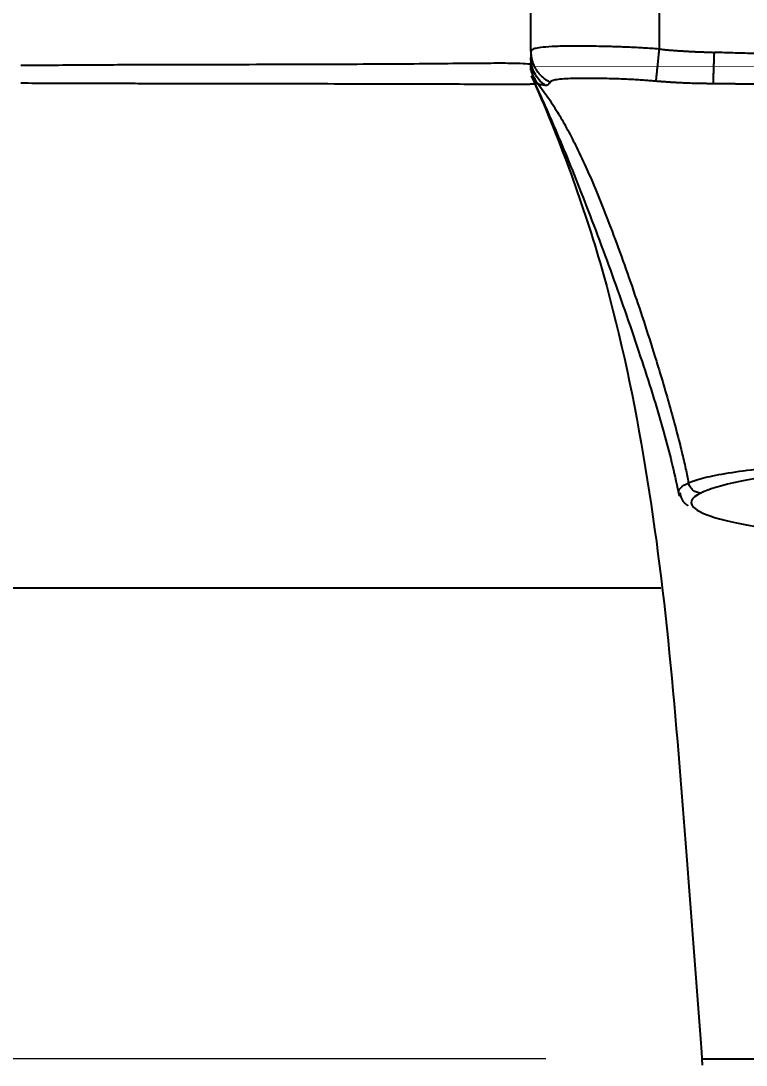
# Model space of a CAD drawing. Extents: x 1777 to 3131, y 3495 to 4487.
# Drawn here: x 2016.87 to 2033.84, y 3723.69 to 3748.1 of the extents above; entities that cross this region are included whole.
import ezdxf

# ---------------------------------------------------------------- set-up
doc = ezdxf.new("R2010")
doc.units = 0
doc.header["$LTSCALE"] = 30
doc.header["$MEASUREMENT"] = 0
doc.header["$PDMODE"] = 3
doc.header["$PDSIZE"] = -10
doc.layers.get('0').update_dxf_attribs({"linetype": 'CONTINUOUS'})
doc.layers.get('DEFPOINTS').update_dxf_attribs({"linetype": 'CONTINUOUS'})
doc.layers.add('\\M+5B3DF\\M+5B4E7\\M+5CFDF', color=3, linetype='CONTINUOUS', lineweight=9)
doc.styles.add('Daelim Dimension', font='NanumGothic.ttf')
doc.dimstyles.new('DEFAULT', dxfattribs={"dimscale": 2, "dimtxt": 2, "dimasz": 2, "dimexe": 0, "dimexo": 2, "dimgap": 1, "dimtad": 1, "dimdec": 1, "dimzin": 9, "dimdsep": 46, "dimtxsty": 'Daelim Dimension', "dimcen": 0.5, "dimclrd": 252, "dimclre": 252, "dimclrt": 3, "dimadec": 1, "dimazin": 0, "dimtfac": 1, "dimtdec": 1, "dimtix": 1, "dimtmove": 0, "dimatfit": 3, "dimfxl": 0, "dimtolj": 1, "dimtzin": 1, "dimlwd": 9, "dimlwe": 9, "dimarcsym": 0})

# ---------------------------------------------------------------- blocks, each defined once
blk = doc.blocks.new('*D35')
at = {"color": 5, "lineweight": 9, "ltscale": 0.5}
for p, q in [((2042.8, 3811.547), (1905.553, 3811.547)), ((1907.553, 3807.547), (1907.553, 3727.838)), ((2029.155, 3723.838), (1905.553, 3723.838))]:
    blk.add_line(p, q, dxfattribs=at)
at = {"color": 5, "ltscale": 0.5}
for points in [[(1906.886, 3807.547), (1908.219, 3807.547), (1907.553, 3811.547)], [(1906.886, 3727.838), (1908.219, 3727.838), (1907.553, 3723.838)]]:
    blk.add_solid(points, dxfattribs=at)
at = {"layer": 'DEFPOINTS', "color": 0, "ltscale": 0.5}
for p in [(2046.8, 3811.547), (1907.553, 3723.838), (2033.155, 3723.838)]:
    blk.add_point(p, dxfattribs=at)
at = {"color": 7, "ltscale": 0.5, "insert": (1900.109, 3767.693), "char_height": 10, "attachment_point": 5, "rotation": 90, "style": 'Daelim Dimension'}
blk.add_mtext('\\A1;89', dxfattribs=at)

msp = doc.modelspace()

# ---------------------------------------------------------------- linework, layer by layer
at = {"layer": '\\M+5B3DF\\M+5B4E7\\M+5CFDF', "color": 0, "lineweight": -3}
for p, q in [((2028.8, 3747.383), (2028.8, 3753.538)), ((2031.8, 3753.538), (2031.8, 3747.442)), ((2028.799, 3747.07), (2028.799, 3747.071)), ((2028.8, 3747.069), (2028.8, 3747.069)), ((2028.808, 3746.957), (2028.805, 3746.958)), ((2028.878, 3746.677), (2028.878, 3746.677))]:
    msp.add_line(p, q, dxfattribs=at)
for start, end in [(180.0001, 188.0181), (196.2958, 212.5275)]:
    msp.add_arc((2029.6, 3747.069), 0.8, start, end, dxfattribs=at)
for points, degree, knots in [([(2028.858, 3747.44), (2028.858, 3747.44), (2028.838, 3747.432), (2028.808, 3747.415), (2028.803, 3747.393), (2028.8, 3747.383)], 3, [0, 0, 0, 0, 0.009712, 0.509891, 1, 1, 1, 1]), ([(2031.8, 3747.442), (2031.74, 3747.446), (2031.622, 3747.455), (2031.447, 3747.465), (2031.277, 3747.475), (2031.112, 3747.483), (2030.953, 3747.489), (2030.8, 3747.495), (2030.519, 3747.503), (2030.123, 3747.511), (2029.662, 3747.512), (2029.286, 3747.501), (2029.034, 3747.48), (2028.911, 3747.459), (2028.868, 3747.444), (2028.858, 3747.44)], 3, [0, 0, 0, 0, 0.043538, 0.086194, 0.127973, 0.168873, 0.208888, 0.248012, 0.286245, 0.428037, 0.572576, 0.717487, 0.858462, 0.961727, 1, 1, 1, 1]), ([(2031.8, 3747.442), (2032.13, 3747.408), (2032.501, 3747.388), (2032.714, 3747.377), (2033.094, 3747.364)], 2, [0, 0, 0, 0.5, 0.5, 1, 1, 1]), ([(2028.8, 3747.383), (2028.8, 3747.371), (2028.8, 3747.348), (2028.8, 3747.317), (2028.8, 3747.29), (2028.8, 3747.272), (2028.8, 3747.26), (2028.8, 3747.253), (2028.8, 3747.249), (2028.8, 3747.247), (2028.8, 3747.246)], 3, [0, 0, 0, 0, 0.124563, 0.267009, 0.417653, 0.564046, 0.6929, 0.805349, 0.906152, 1, 1, 1, 1]), ([(2029.125, 3746.602), (2029.077, 3746.638), (2029.031, 3746.68), (2028.95, 3746.775), (2028.914, 3746.829), (2028.857, 3746.942), (2028.835, 3747.002), (2028.807, 3747.124), (2028.8, 3747.186), (2028.8, 3747.246)], 3, [0, 0, 0, 0, 0.25, 0.25, 0.5, 0.5, 0.75, 0.75, 1, 1, 1, 1]), ([(2033.069, 3746.638), (2033.069, 3746.653), (2033.07, 3746.67), (2033.071, 3746.71), (2033.072, 3746.733), (2033.074, 3746.782), (2033.075, 3746.809), (2033.077, 3746.867), (2033.078, 3746.899), (2033.08, 3746.964), (2033.081, 3746.998), (2033.084, 3747.069), (2033.085, 3747.106), (2033.088, 3747.18), (2033.089, 3747.217), (2033.091, 3747.291), (2033.093, 3747.328), (2033.094, 3747.364)], 3, [0, 0, 0, 0, 0.125, 0.125, 0.25, 0.25, 0.375, 0.375, 0.5, 0.5, 0.625, 0.625, 0.75, 0.75, 0.875, 0.875, 1, 1, 1, 1]), ([(2046.8, 3747.155), (2046.283, 3747.155), (2045.289, 3747.157), (2043.853, 3747.162), (2042.53, 3747.17), (2041.328, 3747.181), (2040.257, 3747.194), (2039.314, 3747.208), (2038.488, 3747.224), (2037.76, 3747.239), (2037.117, 3747.253), (2036.547, 3747.266), (2036.04, 3747.278), (2035.588, 3747.289), (2035.184, 3747.3), (2034.822, 3747.311), (2034.496, 3747.321), (2034.202, 3747.33), (2033.937, 3747.339), (2033.697, 3747.346), (2033.479, 3747.352), (2033.28, 3747.358), (2033.154, 3747.362), (2033.094, 3747.364)], 3, [0, 0, 0, 0, 0.113074, 0.217467, 0.314193, 0.402397, 0.4805, 0.548814, 0.608705, 0.661461, 0.708084, 0.749428, 0.786207, 0.819027, 0.848389, 0.874733, 0.898422, 0.919783, 0.939062, 0.956492, 0.972306, 0.986733, 1, 1, 1, 1]), ([(2028.799, 3747.071), (2028.792, 3747.082), (2028.712, 3747.099), (2028.398, 3747.109), (2027.895, 3747.109), (2027.203, 3747.103), (2026.338, 3747.094), (2025.32, 3747.087), (2024.169, 3747.082), (2022.902, 3747.078), (2021.517, 3747.076), (2020.024, 3747.073), (2018.459, 3747.067), (2017.395, 3747.059), (2016.871, 3747.054)], 3, [0, 0, 0, 0, 0.082631, 0.164354, 0.24766, 0.331785, 0.415769, 0.498912, 0.581105, 0.662814, 0.74446, 0.829314, 0.915879, 1, 1, 1, 1]), ([(2028.8, 3747.122), (2028.8, 3747.116), (2028.8, 3747.104), (2028.8, 3747.087), (2028.8, 3747.07), (2028.8, 3747.053), (2028.8, 3747.037), (2028.8, 3747.025), (2028.8, 3747.02), (2028.8, 3747.024), (2028.8, 3747.029), (2028.8, 3747.033)], 3, [0, 0, 0, 0, 0.106471, 0.201667, 0.291756, 0.388559, 0.500821, 0.624521, 0.751561, 0.877425, 1, 1, 1, 1]), ([(2028.973, 3746.624), (2028.946, 3746.659), (2028.921, 3746.696), (2028.878, 3746.774), (2028.859, 3746.816), (2028.83, 3746.901), (2028.818, 3746.945), (2028.803, 3747.033), (2028.8, 3747.078), (2028.8, 3747.122)], 3, [0, 0, 0, 0, 0.25, 0.25, 0.5, 0.5, 0.75, 0.75, 1, 1, 1, 1]), ([(2028.811, 3746.815), (2029.445, 3745.389), (2030.519, 3742.501), (2031.5, 3737.941), (2032.082, 3733.297), (2032.44, 3728.53), (2032.694, 3725.32), (2032.811, 3723.691)], 3, [0, 0, 0, 0, 0.197898, 0.393165, 0.590338, 0.791982, 1, 1, 1, 1]), ([(2028.851, 3746.732), (2029.039, 3746.332), (2029.449, 3745.414), (2030.083, 3743.83), (2030.757, 3742.034), (2031.39, 3740.199), (2031.922, 3738.517), (2032.172, 3737.463), (2032.271, 3736.997)], 3, [0, 0, 0, 0, 0.136725, 0.306191, 0.495513, 0.68766, 0.862462, 1, 1, 1, 1]), ([(2028.925, 3746.639), (2028.905, 3746.67), (2028.887, 3746.704), (2028.869, 3746.744), (2028.867, 3746.749), (2028.864, 3746.755)], 3, [0, 0, 0, 0, 0.863371, 0.863371, 1, 1, 1, 1]), ([(2028.973, 3746.624), (2028.97, 3746.625), (2028.964, 3746.628), (2028.956, 3746.632), (2028.949, 3746.635), (2028.942, 3746.638), (2028.937, 3746.641), (2028.932, 3746.643), (2028.925, 3746.647), (2028.917, 3746.651), (2028.908, 3746.657), (2028.899, 3746.662), (2028.891, 3746.668), (2028.884, 3746.673), (2028.88, 3746.676), (2028.879, 3746.676), (2028.878, 3746.677)], 3, [0, 0, 0, 0, 0.065437, 0.125798, 0.181033, 0.23111, 0.276006, 0.315705, 0.350202, 0.43329, 0.517609, 0.603092, 0.689669, 0.802161, 0.925161, 1, 1, 1, 1]), ([(2029.125, 3746.602), (2029.129, 3746.601), (2029.138, 3746.597), (2029.159, 3746.594), (2029.187, 3746.6), (2029.22, 3746.623), (2029.242, 3746.655), (2029.253, 3746.671)], 3, [0, 0, 0, 0, 0.150174, 0.328317, 0.532673, 0.767414, 1, 1, 1, 1]), ([(2029.253, 3746.671), (2029.261, 3746.685), (2029.293, 3746.71), (2029.398, 3746.735), (2029.565, 3746.752), (2029.77, 3746.762), (2029.989, 3746.766), (2030.208, 3746.765), (2030.421, 3746.762), (2030.625, 3746.757), (2030.816, 3746.752), (2030.994, 3746.745), (2031.16, 3746.737), (2031.316, 3746.728), (2031.46, 3746.718), (2031.595, 3746.708), (2031.681, 3746.701), (2031.724, 3746.697)], 3, [0, 0, 0, 0, 0.088223, 0.19224, 0.299259, 0.397973, 0.484993, 0.562283, 0.631678, 0.694017, 0.749926, 0.800471, 0.846864, 0.889846, 0.929595, 0.965532, 1, 1, 1, 1]), ([(2031.724, 3746.697), (2031.733, 3746.697), (2031.753, 3746.695), (2031.785, 3746.692), (2031.821, 3746.69), (2031.861, 3746.687), (2031.905, 3746.683), (2031.952, 3746.68), (2032.003, 3746.676), (2032.068, 3746.672), (2032.147, 3746.667), (2032.24, 3746.662), (2032.337, 3746.657), (2032.464, 3746.652), (2032.596, 3746.647), (2032.709, 3746.645), (2032.774, 3746.643), (2032.816, 3746.642), (2032.859, 3746.642), (2032.901, 3746.641), (2032.943, 3746.64), (2032.985, 3746.64), (2033.027, 3746.639), (2033.055, 3746.638), (2033.069, 3746.638)], 3, [0, 0, 0, 0, 0.021178, 0.04516, 0.071946, 0.101534, 0.133921, 0.169105, 0.207077, 0.247828, 0.314094, 0.383269, 0.455311, 0.530175, 0.66762, 0.749377, 0.780936, 0.812452, 0.843938, 0.875393, 0.906752, 0.937942, 0.968976, 1, 1, 1, 1]), ([(2016.875, 3746.649), (2016.99, 3746.649), (2017.227, 3746.648), (2017.595, 3746.646), (2017.983, 3746.645), (2018.391, 3746.644), (2018.819, 3746.643), (2019.266, 3746.642), (2019.73, 3746.64), (2020.211, 3746.639), (2020.707, 3746.638), (2021.216, 3746.638), (2022.206, 3746.636), (2023.452, 3746.634), (2024.697, 3746.632), (2025.94, 3746.629), (2027, 3746.626), (2027.736, 3746.623), (2028.108, 3746.618), (2028.331, 3746.619), (2028.529, 3746.62), (2028.684, 3746.622), (2028.799, 3746.625), (2028.876, 3746.629), (2028.92, 3746.634), (2028.923, 3746.639), (2028.924, 3746.641)], 3, [0, 0, 0, 0, 0.01833, 0.037809, 0.058431, 0.08019, 0.103082, 0.127104, 0.152258, 0.178552, 0.20599, 0.234569, 0.26429, 0.375632, 0.45863, 0.513201, 0.649064, 0.731752, 0.761076, 0.79851, 0.834846, 0.870081, 0.904216, 0.937252, 0.969183, 1, 1, 1, 1]), ([(2028.973, 3746.624), (2029.016, 3746.569), (2029.1, 3746.458), (2029.221, 3746.285), (2029.337, 3746.108), (2029.45, 3745.927), (2029.559, 3745.74), (2029.665, 3745.548), (2029.769, 3745.35), (2029.922, 3745.046), (2030.211, 3744.423), (2030.659, 3743.323), (2031.201, 3741.815), (2031.625, 3740.522), (2031.961, 3739.41), (2032.162, 3738.7), (2032.328, 3738.043), (2032.419, 3737.653), (2032.467, 3737.412), (2032.49, 3737.301)], 3, [0, 0, 0, 0, 0.029507, 0.058367, 0.086652, 0.114432, 0.14178, 0.168751, 0.195396, 0.221764, 0.287724, 0.424725, 0.584972, 0.74077, 0.792617, 0.895141, 0.935735, 0.970582, 1, 1, 1, 1]), ([(2029.125, 3746.602), (2029.124, 3746.602), (2029.123, 3746.602), (2029.121, 3746.601), (2029.119, 3746.601), (2029.117, 3746.601), (2029.114, 3746.601), (2029.11, 3746.601), (2029.104, 3746.601), (2029.097, 3746.601), (2029.088, 3746.601), (2029.08, 3746.602), (2029.071, 3746.602), (2029.064, 3746.603), (2029.058, 3746.604), (2029.051, 3746.605), (2029.043, 3746.606), (2029.034, 3746.607), (2029.025, 3746.609), (2029.016, 3746.611), (2029.007, 3746.613), (2028.999, 3746.615), (2028.99, 3746.618), (2028.982, 3746.621), (2028.976, 3746.623), (2028.973, 3746.624)], 3, [0, 0, 0, 0, 0.011775, 0.026441, 0.043994, 0.064433, 0.087755, 0.113959, 0.143043, 0.175008, 0.209855, 0.247585, 0.288199, 0.331698, 0.378082, 0.427346, 0.479484, 0.534496, 0.592384, 0.653148, 0.716786, 0.783295, 0.852671, 0.924908, 1, 1, 1, 1]), ([(2033.069, 3746.638), (2033.083, 3746.638), (2033.114, 3746.638), (2033.166, 3746.637), (2033.231, 3746.636), (2033.306, 3746.635), (2033.394, 3746.635), (2033.492, 3746.634), (2033.603, 3746.633), (2033.724, 3746.631), (2033.858, 3746.63), (2034.003, 3746.628), (2034.255, 3746.626), (2034.597, 3746.622), (2035.012, 3746.618), (2035.386, 3746.616), (2035.761, 3746.614), (2036.15, 3746.612), (2036.567, 3746.611), (2036.981, 3746.61), (2037.395, 3746.61), (2037.806, 3746.609), (2038.216, 3746.608), (2038.701, 3746.608), (2039.262, 3746.607), (2039.905, 3746.607), (2040.556, 3746.608), (2041.215, 3746.609), (2041.884, 3746.61), (2042.56, 3746.612), (2043.246, 3746.613), (2043.94, 3746.614), (2044.643, 3746.615), (2045.354, 3746.615), (2046.074, 3746.615), (2046.557, 3746.615), (2046.8, 3746.615)], 3, [0, 0, 0, 0, 0.002989, 0.006825, 0.011506, 0.017027, 0.023385, 0.03058, 0.03861, 0.047479, 0.05719, 0.067748, 0.079159, 0.112328, 0.142555, 0.169805, 0.194061, 0.224534, 0.254874, 0.285087, 0.315182, 0.345165, 0.37504, 0.404806, 0.450952, 0.497735, 0.545147, 0.593183, 0.64184, 0.691119, 0.741021, 0.791553, 0.842717, 0.894514, 0.946943, 1, 1, 1, 1]), ([(2032.49, 3737.301), (2032.587, 3737.345), (2032.713, 3737.386), (2033.025, 3737.463), (2033.211, 3737.499), (2033.641, 3737.568), (2033.886, 3737.601), (2034.429, 3737.664), (2034.728, 3737.694), (2035.054, 3737.727)], 3, [0, 0, 0, 0, 0.25, 0.25, 0.5, 0.5, 0.75, 0.75, 1, 1, 1, 1]), ([(2035.257, 3737.579), (2034.62, 3737.502), (2034.101, 3737.421), (2033.275, 3737.248), (2032.969, 3737.156), (2032.778, 3737.063)], 3, [0, 0, 0, 0, 0.5, 0.5, 1, 1, 1, 1]), ([(2032.778, 3737.063), (2032.745, 3737.063), (2032.711, 3737.07), (2032.649, 3737.093), (2032.619, 3737.11), (2032.567, 3737.153), (2032.545, 3737.179), (2032.51, 3737.237), (2032.497, 3737.268), (2032.49, 3737.301)], 3, [0, 0, 0, 0, 0.25, 0.25, 0.5, 0.5, 0.75, 0.75, 1, 1, 1, 1]), ([(2032.641, 3736.699), (2032.759, 3736.606), (2032.992, 3736.516), (2033.506, 3736.386), (2033.705, 3736.344), (2034.159, 3736.26), (2034.416, 3736.219), (2034.978, 3736.14), (2035.285, 3736.102), (2035.945, 3736.028), (2036.296, 3735.993), (2036.964, 3735.934), (2037.275, 3735.909), (2037.599, 3735.884)], 3, [0, 0, 0, 0, 0.293853, 0.293853, 0.440779, 0.440779, 0.587706, 0.587706, 0.734632, 0.734632, 0.881559, 0.881559, 1, 1, 1, 1]), ([(2032.799, 3723.838), (2032.799, 3723.838), (2032.8, 3723.838), (2032.849, 3723.838), (2033.014, 3723.838), (2033.154, 3723.838)], 3, [0, 0, 0, 0, 0.003618, 0.404794, 1, 1, 1, 1]), ([(2033.155, 3723.838), (2033.333, 3723.838), (2033.573, 3723.838), (2034.172, 3723.838), (2034.531, 3723.838), (2035.374, 3723.838), (2035.847, 3723.838), (2036.888, 3723.838), (2037.457, 3723.838), (2038.696, 3723.838), (2039.35, 3723.838), (2040.717, 3723.838), (2041.432, 3723.838), (2042.927, 3723.838), (2043.687, 3723.838), (2045.227, 3723.838), (2046.008, 3723.838), (2046.8, 3723.838)], 3, [0, 0, 0, 0, 0.125, 0.125, 0.25, 0.25, 0.375, 0.375, 0.5, 0.5, 0.625, 0.625, 0.75, 0.75, 0.875, 0.875, 1, 1, 1, 1])]:
    msp.add_open_spline(points, degree=degree, knots=knots, dxfattribs=at)
for points, weights in [([(2031.8, 3747.442), (2031.765, 3747.1), (2031.736, 3746.818), (2031.724, 3746.697)], [1.09719804984, 0.967621196475, 0.967600653311, 1.09713642035]), ([(2028.8, 3747.383), (2028.8, 3747.069), (2028.969, 3746.806), (2029.253, 3746.671)], [1.06986478635, 0.968247004596, 0.977480920545, 1.09756653419])]:
    msp.add_rational_spline(points, weights, degree=3, dxfattribs=at)
for points, degree in [([(2028.8, 3747.073), (2028.816, 3746.959)], 1), ([(2028.8, 3747.033), (2028.8, 3746.988), (2028.804, 3746.942), (2028.811, 3746.897)], 3), ([(2028.802, 3746.947), (2028.8, 3746.981), (2028.8, 3747.015)], 2), ([(2028.807, 3746.959), (2028.807, 3746.958)], 1), ([(2028.811, 3746.99), (2028.843, 3746.763)], 1), ([(2028.87, 3746.74), (2028.866, 3746.749)], 1), ([(2032.259, 3737.062), (2032.244, 3737.145), (2032.321, 3737.226), (2032.49, 3737.301)], 3), ([(2032.331, 3736.953), (2032.29, 3736.989), (2032.266, 3737.026), (2032.259, 3737.062)], 3), ([(2032.287, 3737.069), (2032.319, 3736.862), (2032.448, 3736.795)], 2), ([(2032.778, 3737.063), (2032.531, 3736.942), (2032.486, 3736.821), (2032.642, 3736.699)], 3), ([(2032.448, 3736.795), (2032.474, 3736.774)], 1), ([(2026.482, 3734.839), (2014.171, 3734.839), (2001.86, 3734.839), (1989.55, 3734.839)], 3), ([(2031.841, 3734.839), (2030.055, 3734.839), (2028.268, 3734.839), (2026.482, 3734.839)], 3)]:
    msp.add_open_spline(points, degree=degree, dxfattribs=at)

# ---------------------------------------------------------------- dimensions: what is measured, and where the dimension line sits
at = {"color": 5, "ltscale": 0.5}
dim = msp.add_linear_dim(base=(1907.553, 3723.838), p1=(2046.8, 3811.547), p2=(2033.155, 3723.838), angle=90, text='89', dimstyle='DEFAULT', override={"dimtxt": 5, "dimexe": 1, "dimdec": 0, "dimclrd": 5, "dimclre": 5, "dimclrt": 7}, dxfattribs=at)
dim.commit()
dim.dimension.update_dxf_attribs({"geometry": '*D35', "text_midpoint": (1900.109, 3767.693)})

doc.saveas('drawing.dxf')
